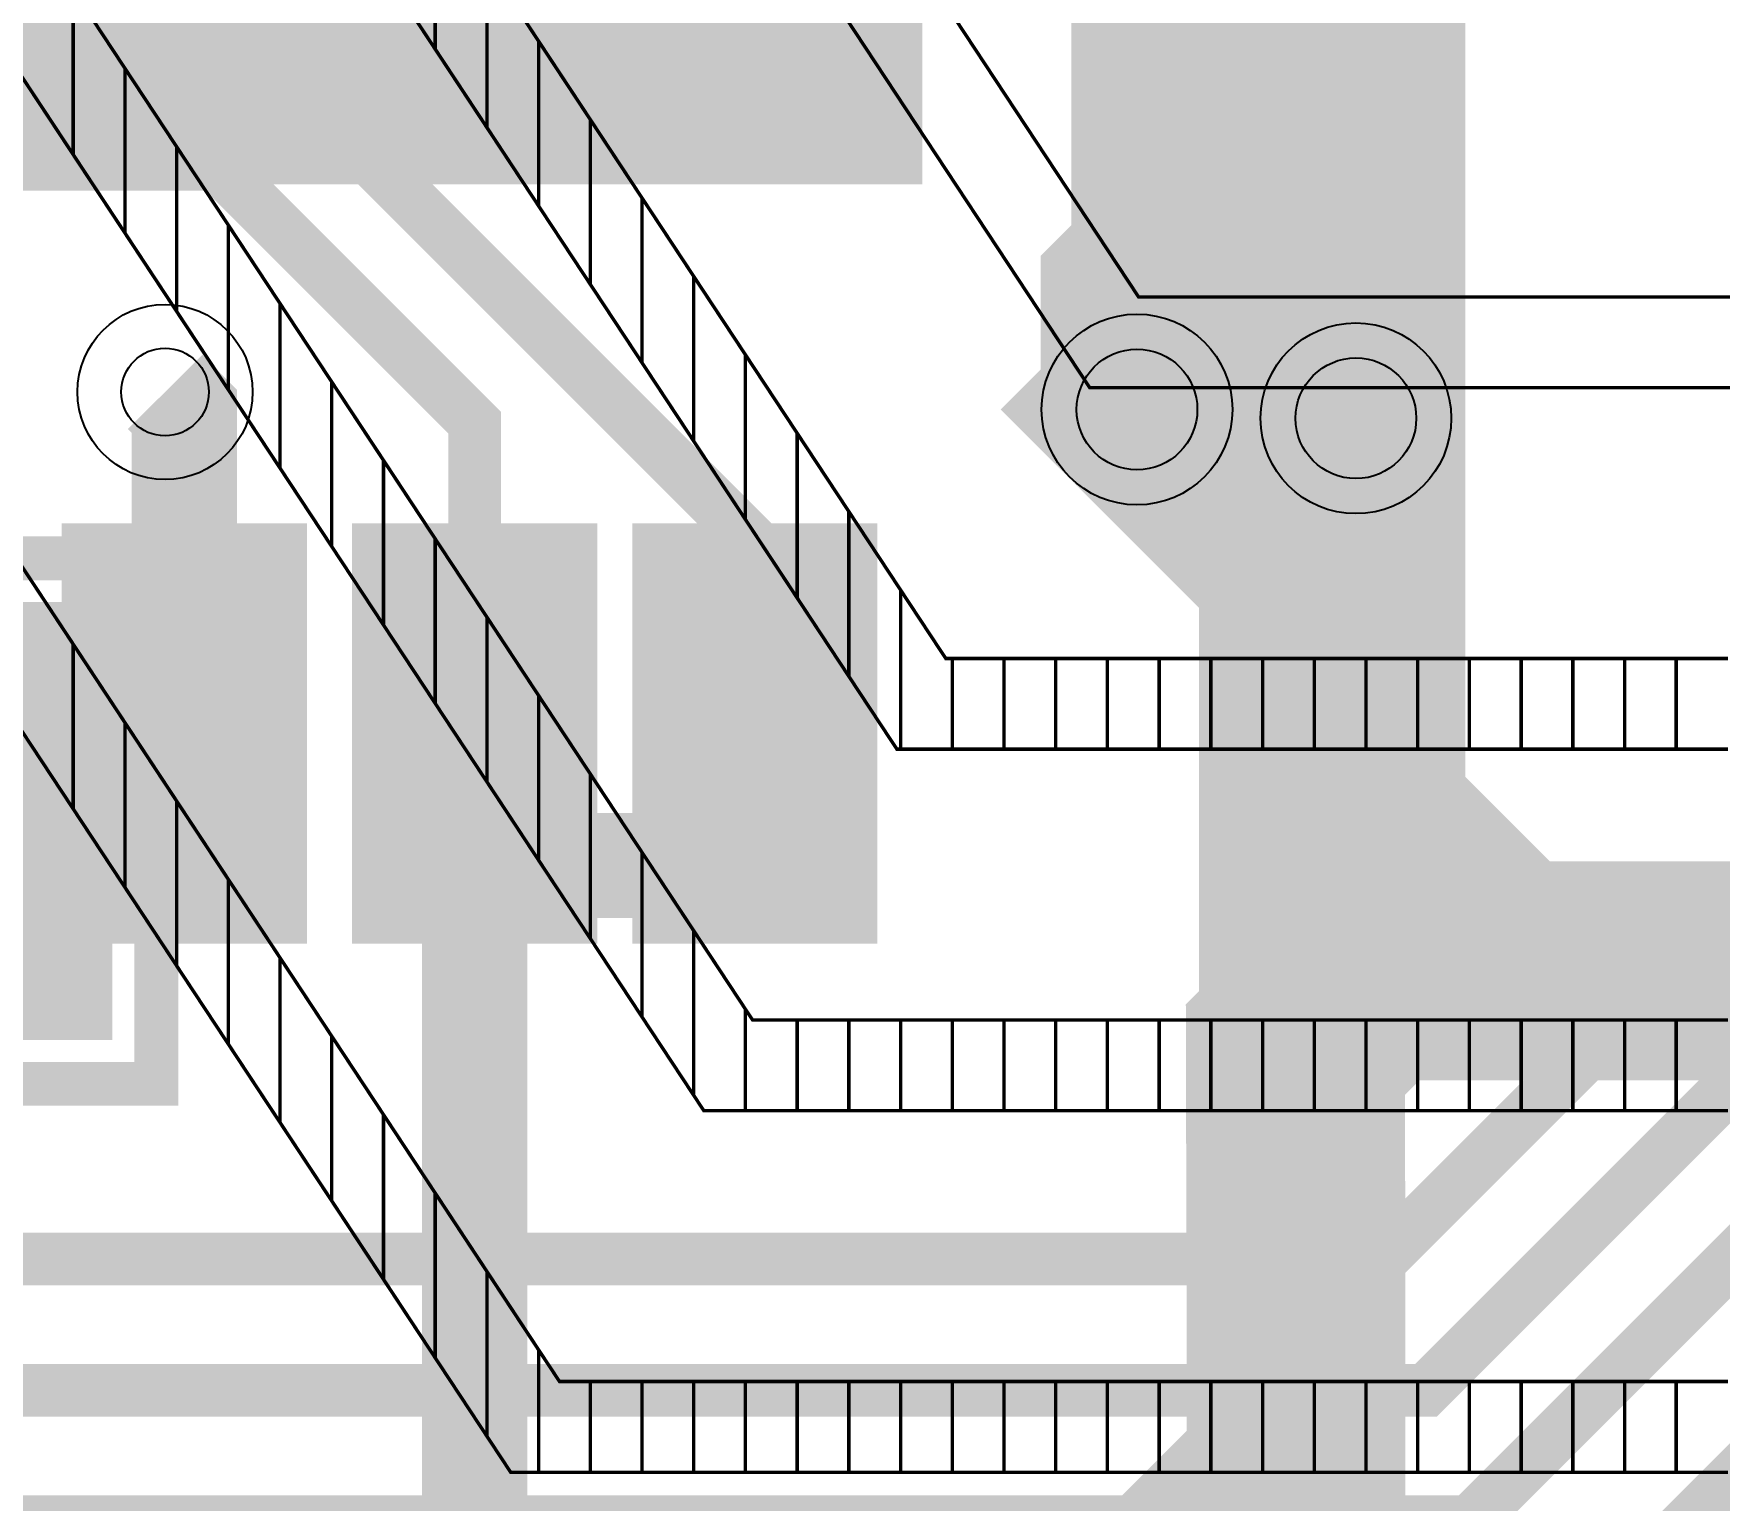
# Model space of a CAD drawing. Extents: x -57 to 2380, y -38 to 1737.
# Drawn here: x 666 to 858.5, y 222.4 to 389.9 of the extents above; entities that cross this region are included whole.
import ezdxf

# ---------------------------------------------------------------- set-up
doc = ezdxf.new("R2010")
doc.units = 9
for name, color, linetype, true_color in [('BottomLayer', 7, 'Continuous', 0x0000ff), ('BottomPasteMaskLayer', 7, 'Continuous', 0x800000), ('BottomSilkLayer', 7, 'Continuous', 0x808000), ('BottomSolderMaskLayer', 7, 'Continuous', 0xaa00ff), ('Document', 7, 'Continuous', 0xffffff), ('Hole', 7, 'Continuous', 0x222222), ('Multi-Layer', 7, 'Continuous', 0xc0c0c0), ('TopLayer', 7, 'Continuous', 0xff0000), ('TopSilkLayer', 7, 'Continuous', 0xffff00)]:
    doc.layers.add(name, color=color, linetype=linetype, true_color=true_color)

msp = doc.modelspace()

# ---------------------------------------------------------------- hatches: boundary and pattern name
at = {"layer": 'BottomLayer'}
msp.add_hatch(color=256, dxfattribs=at).paths.add_polyline_path([(670, 280), (630, 280), (630, 320), (670, 320)])
at = {"layer": 'BottomPasteMaskLayer'}
msp.add_hatch(color=256, dxfattribs=at).paths.add_polyline_path([(670, 280), (630, 280), (630, 320), (670, 320)])
at = {"layer": 'BottomSolderMaskLayer'}
msp.add_hatch(color=256, dxfattribs=at).paths.add_polyline_path([(671, 279), (629, 279), (629, 321), (671, 321)])
at = {"layer": 'Document'}
for points in [[(765, 375.2), (765, 475.2), (65, 475.2), (65, 375.2)], [(695.7, 287.5), (695.7, 332.5), (670.7, 332.5), (670.7, 287.5)], [(728.86, 287.5), (728.86, 332.5), (703.86, 332.5), (703.86, 287.5)], [(760.86, 287.5), (760.86, 332.5), (735.86, 332.5), (735.86, 287.5)], [(525, 275), (675, 275), (675, 325), (525, 325)]]:
    msp.add_hatch(color=256, dxfattribs=at).paths.add_polyline_path(points)
at = {"layer": 'TopLayer'}
for points in [[(690.93, 332.66), (691.2, 332.64), (691.47, 332.59), (691.74, 332.51), (691.99, 332.4), (692.22, 332.25), (692.44, 332.09), (692.63, 331.89), (692.8, 331.67), (692.94, 331.44), (693.06, 331.19), (693.14, 330.93), (693.19, 330.66), (693.2, 330.38), (693.2, 319.77), (693.19, 319.5), (693.14, 319.23), (693.06, 318.97), (692.94, 318.72), (692.8, 318.48), (692.63, 318.27), (692.44, 318.07), (692.22, 317.9), (691.99, 317.76), (691.74, 317.65), (691.47, 317.57), (691.2, 317.52), (690.93, 317.5), (675.48, 317.5), (675.2, 317.52), (674.93, 317.57), (674.67, 317.65), (674.42, 317.76), (674.19, 317.9), (673.97, 318.07), (673.78, 318.27), (673.61, 318.48), (673.46, 318.72), (673.35, 318.97), (673.27, 319.23), (673.22, 319.5), (673.2, 319.77), (673.2, 330.38), (673.22, 330.66), (673.27, 330.93), (673.35, 331.19), (673.46, 331.44), (673.61, 331.67), (673.78, 331.89), (673.97, 332.09), (674.19, 332.25), (674.42, 332.4), (674.67, 332.51), (674.93, 332.59), (675.2, 332.64), (675.48, 332.66)], [(724.09, 332.66), (724.36, 332.64), (724.63, 332.59), (724.89, 332.51), (725.14, 332.4), (725.38, 332.25), (725.59, 332.09), (725.79, 331.89), (725.96, 331.67), (726.1, 331.44), (726.21, 331.19), (726.29, 330.93), (726.34, 330.66), (726.36, 330.38), (726.36, 319.77), (726.34, 319.5), (726.29, 319.23), (726.21, 318.97), (726.1, 318.72), (725.96, 318.48), (725.79, 318.27), (725.59, 318.07), (725.38, 317.9), (725.14, 317.76), (724.89, 317.65), (724.63, 317.57), (724.36, 317.52), (724.09, 317.5), (708.63, 317.5), (708.36, 317.52), (708.09, 317.57), (707.83, 317.65), (707.58, 317.76), (707.34, 317.9), (707.13, 318.07), (706.93, 318.27), (706.76, 318.48), (706.62, 318.72), (706.51, 318.97), (706.43, 319.23), (706.38, 319.5), (706.36, 319.77), (706.36, 330.38), (706.38, 330.66), (706.43, 330.93), (706.51, 331.19), (706.62, 331.44), (706.76, 331.67), (706.93, 331.89), (707.13, 332.09), (707.34, 332.25), (707.58, 332.4), (707.83, 332.51), (708.09, 332.59), (708.36, 332.64), (708.63, 332.66)], [(756.09, 332.66), (756.36, 332.64), (756.63, 332.59), (756.89, 332.51), (757.14, 332.4), (757.38, 332.25), (757.59, 332.09), (757.79, 331.89), (757.96, 331.67), (758.1, 331.44), (758.21, 331.19), (758.29, 330.93), (758.34, 330.66), (758.36, 330.38), (758.36, 319.77), (758.34, 319.5), (758.29, 319.23), (758.21, 318.97), (758.1, 318.72), (757.96, 318.48), (757.79, 318.27), (757.59, 318.07), (757.38, 317.9), (757.14, 317.76), (756.89, 317.65), (756.63, 317.57), (756.36, 317.52), (756.09, 317.5), (740.63, 317.5), (740.36, 317.52), (740.09, 317.57), (739.83, 317.65), (739.58, 317.76), (739.34, 317.9), (739.13, 318.07), (738.93, 318.27), (738.76, 318.48), (738.62, 318.72), (738.51, 318.97), (738.43, 319.23), (738.38, 319.5), (738.36, 319.77), (738.36, 330.38), (738.38, 330.66), (738.43, 330.93), (738.51, 331.19), (738.62, 331.44), (738.76, 331.67), (738.93, 331.89), (739.13, 332.09), (739.34, 332.25), (739.58, 332.4), (739.83, 332.51), (740.09, 332.59), (740.36, 332.64), (740.63, 332.66)], [(690.93, 302.5), (691.2, 302.48), (691.47, 302.43), (691.74, 302.35), (691.99, 302.24), (692.22, 302.1), (692.44, 301.93), (692.63, 301.73), (692.8, 301.52), (692.94, 301.28), (693.06, 301.03), (693.14, 300.77), (693.19, 300.5), (693.2, 300.23), (693.2, 289.62), (693.19, 289.34), (693.14, 289.07), (693.06, 288.81), (692.94, 288.56), (692.8, 288.32), (692.63, 288.11), (692.44, 287.91), (692.22, 287.74), (691.99, 287.6), (691.74, 287.49), (691.47, 287.41), (691.2, 287.36), (690.93, 287.34), (675.48, 287.34), (675.2, 287.36), (674.93, 287.41), (674.67, 287.49), (674.42, 287.6), (674.19, 287.74), (673.97, 287.91), (673.78, 288.11), (673.61, 288.32), (673.46, 288.56), (673.35, 288.81), (673.27, 289.07), (673.22, 289.34), (673.2, 289.62), (673.2, 300.23), (673.22, 300.5), (673.27, 300.77), (673.35, 301.03), (673.46, 301.28), (673.61, 301.52), (673.78, 301.73), (673.97, 301.93), (674.19, 302.1), (674.42, 302.24), (674.67, 302.35), (674.93, 302.43), (675.2, 302.48), (675.48, 302.5)], [(724.09, 302.5), (724.36, 302.48), (724.63, 302.43), (724.89, 302.35), (725.14, 302.24), (725.38, 302.1), (725.59, 301.93), (725.79, 301.73), (725.96, 301.52), (726.1, 301.28), (726.21, 301.03), (726.29, 300.77), (726.34, 300.5), (726.36, 300.23), (726.36, 289.62), (726.34, 289.34), (726.29, 289.07), (726.21, 288.81), (726.1, 288.56), (725.96, 288.32), (725.79, 288.11), (725.59, 287.91), (725.38, 287.74), (725.14, 287.6), (724.89, 287.49), (724.63, 287.41), (724.36, 287.36), (724.09, 287.34), (708.63, 287.34), (708.36, 287.36), (708.09, 287.41), (707.83, 287.49), (707.58, 287.6), (707.34, 287.74), (707.13, 287.91), (706.93, 288.11), (706.76, 288.32), (706.62, 288.56), (706.51, 288.81), (706.43, 289.07), (706.38, 289.34), (706.36, 289.62), (706.36, 300.23), (706.38, 300.5), (706.43, 300.77), (706.51, 301.03), (706.62, 301.28), (706.76, 301.52), (706.93, 301.73), (707.13, 301.93), (707.34, 302.1), (707.58, 302.24), (707.83, 302.35), (708.09, 302.43), (708.36, 302.48), (708.63, 302.5)], [(756.09, 302.5), (756.36, 302.48), (756.63, 302.43), (756.89, 302.35), (757.14, 302.24), (757.38, 302.1), (757.59, 301.93), (757.79, 301.73), (757.96, 301.52), (758.1, 301.28), (758.21, 301.03), (758.29, 300.77), (758.34, 300.5), (758.36, 300.23), (758.36, 289.62), (758.34, 289.34), (758.29, 289.07), (758.21, 288.81), (758.1, 288.56), (757.96, 288.32), (757.79, 288.11), (757.59, 287.91), (757.38, 287.74), (757.14, 287.6), (756.89, 287.49), (756.63, 287.41), (756.36, 287.36), (756.09, 287.34), (740.63, 287.34), (740.36, 287.36), (740.09, 287.41), (739.83, 287.49), (739.58, 287.6), (739.34, 287.74), (739.13, 287.91), (738.93, 288.11), (738.76, 288.32), (738.62, 288.56), (738.51, 288.81), (738.43, 289.07), (738.38, 289.34), (738.36, 289.62), (738.36, 300.23), (738.38, 300.5), (738.43, 300.77), (738.51, 301.03), (738.62, 301.28), (738.76, 301.52), (738.93, 301.73), (739.13, 301.93), (739.34, 302.1), (739.58, 302.24), (739.83, 302.35), (740.09, 302.43), (740.36, 302.48), (740.63, 302.5)]]:
    msp.add_hatch(color=256, dxfattribs=at).paths.add_polyline_path(points)

# ---------------------------------------------------------------- linework, layer by layer
at = {"layer": 'BottomLayer'}
for points, const_width in [([(85, 891.61), (140, 836.61), (140, 615), (173.5, 581.5), (173.5, 396.5), (190, 380), (220, 380), (365, 235), (825, 235), (997, 407), (1835, 407), (1905, 477), (1905, 855.87), (2031, 981.87), (2031.87, 981.87), (2040, 990)], 6), ([(85, 791.61), (125, 751.61), (125, 610), (160, 575), (160, 390), (185, 365), (215, 365), (360, 220), (830, 220), (1000, 390), (1845, 390), (1923, 468), (1923, 828), (2040, 945)], 6), ([(854, 491.89), (842, 491.89), (806.11, 456), (797, 456), (797, 366), (817, 346), (817, 463), (815, 465), (815, 489), (815, 510.59), (815.5, 511.09), (815.5, 532), (815.5, 546)], 25), ([(1259.84, 346.46), (1168.38, 255), (890, 255), (840, 205), (355, 205), (210, 350), (175, 350), (115, 410), (115, 425.2), (115, 536.61)], 6), ([(1815, 430), (1805, 420), (990, 420), (820, 250), (370, 250), (215, 405), (215, 425.2), (215, 536.61)], 6), ([(797, 365), (797, 366)], 25), ([(797, 365), (792, 360), (792, 347)], 22)]:
    msp.add_lwpolyline(points, dxfattribs=dict(at, const_width=const_width))
at = {"layer": 'BottomSilkLayer', "const_width": 5}
msp.add_lwpolyline([(520, 270), (680, 270), (680, 330), (520, 330), (520, 270)], close=True, dxfattribs=at)
at = {"layer": 'Document', "const_width": 0.39}
for points in [[(401.89, 1309.51), (593.49, 1019.54), (782.99, 1309.51), (1045.88, 1309.51), (727.92, 830.6), (1045.63, 349.48), (786.61, 349.48), (593.91, 641.68), (403.25, 349.48), (142.92, 349.48), (460.55, 830.49), (139.94, 1309.51), (401.89, 1309.51)], [(162.17, 359.84), (397.64, 359.84), (593.86, 660.56), (792.19, 359.84), (1026.38, 359.84), (715.5, 830.62), (1026.58, 1299.15), (788.59, 1299.15), (593.54, 1000.69), (396.32, 1299.15), (159.33, 1299.15), (472.99, 830.53), (162.17, 359.84)]]:
    msp.add_lwpolyline(points, close=True, dxfattribs=at)
for points in [[(420.17, 318.57), (594.22, 585.32), (770.16, 318.57)], [(764.58, 308.21), (594.26, 566.44)], [(442.69, 277.28), (594.57, 510.06), (748.1, 277.28)], [(742.53, 266.93), (594.62, 491.18), (448.3, 266.93)], [(859.49, 318.57), (853.58, 318.57), (847.68, 318.57), (841.77, 318.57), (835.87, 318.57), (829.96, 318.57), (824.06, 318.57), (818.15, 318.57), (812.24, 318.57), (806.34, 318.57), (800.43, 318.57), (794.53, 318.57), (788.62, 318.57), (782.72, 318.57), (776.81, 318.57), (770.91, 318.57), (770.16, 318.57), (741.38, 362.2), (735.47, 371.16), (723.66, 389.06), (717.76, 398.02), (700.04, 424.88), (682.32, 451.74), (664.61, 478.6)], [(465.22, 236), (594.93, 434.8), (726.05, 236)], [(720.47, 225.64), (594.98, 415.92), (470.83, 225.64)], [(694.13, 415.02), (717.76, 379.21), (723.66, 370.25), (753.19, 325.49), (759.09, 316.53), (764.58, 308.21), (765, 308.21), (770.91, 308.21), (776.81, 308.21), (782.72, 308.21), (788.62, 308.21), (794.53, 308.21), (800.43, 308.21), (806.34, 308.21), (812.24, 308.21), (818.15, 308.21), (824.06, 308.21), (829.96, 308.21), (835.87, 308.21), (841.77, 308.21), (847.68, 308.21), (853.58, 308.21), (859.49, 308.21)], [(646.89, 411.93), (670.51, 376.11), (688.23, 349.25), (705.95, 322.39), (723.66, 295.53), (729.57, 286.58), (742.53, 266.93), (747.28, 266.93), (753.19, 266.93), (759.09, 266.93), (765, 266.93), (770.91, 266.93), (776.81, 266.93), (782.72, 266.93), (788.62, 266.93), (794.53, 266.93), (800.43, 266.93), (806.34, 266.93), (812.24, 266.93), (818.15, 266.93), (824.06, 266.93), (829.96, 266.93), (835.87, 266.93), (841.77, 266.93), (847.68, 266.93), (853.58, 266.93), (859.49, 266.93)], [(711.85, 388.16), (711.85, 406.97)], [(717.76, 379.21), (717.76, 398.02)], [(859.49, 277.28), (853.58, 277.28), (847.68, 277.28), (841.77, 277.28), (835.87, 277.28), (829.96, 277.28), (824.06, 277.28), (818.15, 277.28), (812.24, 277.28), (806.34, 277.28), (800.43, 277.28), (794.53, 277.28), (788.62, 277.28), (782.72, 277.28), (776.81, 277.28), (770.91, 277.28), (765, 277.28), (759.09, 277.28), (753.19, 277.28), (748.1, 277.28), (747.28, 278.52), (741.38, 287.48), (735.47, 296.43), (729.57, 305.38), (723.66, 314.34), (717.76, 323.29), (711.85, 332.24), (705.95, 341.2), (700.04, 350.15), (694.13, 359.11), (688.23, 368.06), (670.51, 394.92)], [(670.51, 376.11), (670.51, 394.92)], [(723.66, 370.25), (723.66, 389.06)], [(676.42, 367.16), (676.42, 385.97)], [(729.57, 361.3), (729.57, 380.11)], [(682.32, 358.21), (682.32, 377.01)], [(735.47, 352.35), (735.47, 371.16)], [(688.23, 349.25), (688.23, 368.06)], [(741.38, 343.39), (741.38, 362.2)], [(694.13, 340.3), (694.13, 359.11)], [(747.28, 334.44), (747.28, 353.25)], [(700.04, 331.35), (700.04, 350.15)], [(753.19, 325.49), (753.19, 344.29)], [(705.95, 322.39), (705.95, 341.2)], [(859.49, 236), (853.58, 236), (847.68, 236), (841.77, 236), (835.87, 236), (829.96, 236), (824.06, 236), (818.15, 236), (812.24, 236), (806.34, 236), (800.43, 236), (794.53, 236), (788.62, 236), (782.72, 236), (776.81, 236), (770.91, 236), (765, 236), (759.09, 236), (753.19, 236), (747.28, 236), (741.38, 236), (735.47, 236), (729.57, 236), (726.05, 236), (723.66, 239.61), (705.95, 266.47), (700.04, 275.43), (682.32, 302.29), (676.42, 311.24), (658.7, 338.1)], [(759.09, 316.53), (759.09, 335.34)], [(711.85, 313.44), (711.85, 332.24)], [(765, 308.21), (765, 326.39)], [(717.76, 304.48), (717.76, 323.29)], [(670.51, 301.39), (670.51, 320.2)], [(770.91, 308.21), (770.91, 318.57)], [(776.81, 308.21), (776.81, 318.57)], [(782.72, 308.21), (782.72, 318.57)], [(788.62, 308.21), (788.62, 318.57)], [(794.53, 308.21), (794.53, 318.57)], [(800.43, 308.21), (800.43, 318.57)], [(806.34, 308.21), (806.34, 318.57)], [(812.24, 308.21), (812.24, 318.57)], [(818.15, 308.21), (818.15, 318.57)], [(824.06, 308.21), (824.06, 318.57)], [(829.96, 308.21), (829.96, 318.57)], [(835.87, 308.21), (835.87, 318.57)], [(841.77, 308.21), (841.77, 318.57)], [(847.68, 308.21), (847.68, 318.57)], [(853.58, 308.21), (853.58, 318.57)], [(723.66, 295.53), (723.66, 314.34)], [(664.61, 310.34), (682.32, 283.48), (688.23, 274.53), (705.95, 247.67), (711.85, 238.71), (720.47, 225.64), (723.66, 225.64), (729.57, 225.64), (735.47, 225.64), (741.38, 225.64), (747.28, 225.64), (753.19, 225.64), (759.09, 225.64), (765, 225.64), (770.91, 225.64), (776.81, 225.64), (782.72, 225.64), (788.62, 225.64), (794.53, 225.64), (800.43, 225.64), (806.34, 225.64), (812.24, 225.64), (818.15, 225.64), (824.06, 225.64), (829.96, 225.64), (835.87, 225.64), (841.77, 225.64), (847.68, 225.64), (853.58, 225.64), (859.49, 225.64)], [(676.42, 292.43), (676.42, 311.24)], [(729.57, 286.58), (729.57, 305.38)], [(682.32, 283.48), (682.32, 302.29)], [(735.47, 277.62), (735.47, 296.43)], [(688.23, 274.53), (688.23, 293.33)], [(741.38, 268.67), (741.38, 287.48)], [(694.13, 265.57), (694.13, 284.38)], [(747.28, 266.93), (747.28, 278.52)], [(753.19, 266.93), (753.19, 277.28)], [(759.09, 266.93), (759.09, 277.28)], [(765, 266.93), (765, 277.28)], [(770.91, 266.93), (770.91, 277.28)], [(776.81, 266.93), (776.81, 277.28)], [(782.72, 266.93), (782.72, 277.28)], [(788.62, 266.93), (788.62, 277.28)], [(794.53, 266.93), (794.53, 277.28)], [(800.43, 266.93), (800.43, 277.28)], [(806.34, 266.93), (806.34, 277.28)], [(812.24, 266.93), (812.24, 277.28)], [(818.15, 266.93), (818.15, 277.28)], [(824.06, 266.93), (824.06, 277.28)], [(829.96, 266.93), (829.96, 277.28)], [(835.87, 266.93), (835.87, 277.28)], [(841.77, 266.93), (841.77, 277.28)], [(847.68, 266.93), (847.68, 277.28)], [(853.58, 266.93), (853.58, 277.28)], [(700.04, 256.62), (700.04, 275.43)], [(705.95, 247.67), (705.95, 266.47)], [(711.85, 238.71), (711.85, 257.52)], [(717.76, 229.76), (717.76, 248.57)], [(723.66, 225.64), (723.66, 239.61)], [(729.57, 225.64), (729.57, 236)], [(735.47, 225.64), (735.47, 236)], [(741.38, 225.64), (741.38, 236)], [(747.28, 225.64), (747.28, 236)], [(753.19, 225.64), (753.19, 236)], [(759.09, 225.64), (759.09, 236)], [(765, 225.64), (765, 236)], [(770.91, 225.64), (770.91, 236)], [(776.81, 225.64), (776.81, 236)], [(782.72, 225.64), (782.72, 236)], [(788.62, 225.64), (788.62, 236)], [(794.53, 225.64), (794.53, 236)], [(800.43, 225.64), (800.43, 236)], [(806.34, 225.64), (806.34, 236)], [(812.24, 225.64), (812.24, 236)], [(818.15, 225.64), (818.15, 236)], [(824.06, 225.64), (824.06, 236)], [(829.96, 225.64), (829.96, 236)], [(835.87, 225.64), (835.87, 236)], [(841.77, 225.64), (841.77, 236)], [(847.68, 225.64), (847.68, 236)], [(853.58, 225.64), (853.58, 236)]]:
    msp.add_lwpolyline(points, dxfattribs=at)
at = {"layer": 'Hole'}
for centre, radius in [((681, 349), 5), ((792, 347), 6.89), ((817, 346), 6.89)]:
    msp.add_circle(centre, radius, dxfattribs=at)
at = {"layer": 'Multi-Layer'}
for centre, radius in [((681, 349), 10), ((792, 347), 10.89), ((817, 346), 10.89)]:
    msp.add_circle(centre, radius, dxfattribs=at)
at = {"layer": 'TopLayer'}
for points, const_width in [([(1406.02, 1405), (1196.91, 1405), (1141.45, 1349.55), (1141.45, 1303.54), (1123.95, 1286.04), (1068.29, 1286.04), (1023.62, 1330.71), (1020.71, 1330.71), (902, 1212), (902, 847), (865, 810), (865, 578.03), (846.41, 559.44), (769.44, 559.44), (746.77, 582.11), (660.49, 582.11), (615, 536.61), (615, 425.2), (650, 390.2), (689.8, 390.2), (748.36, 331.64), (748.36, 325.08)], 6), ([(515, 537), (515, 536.61), (515, 425.2), (565.2, 375), (686.87, 375), (716.36, 345.51), (716.36, 325.08)], 6), ([(1355, 340), (1345, 340), (1288, 283), (1165.82, 283), (1102.36, 346.46), (1038.81, 282.91), (847, 282.91), (819.09, 282.91), (815, 282.91), (815, 285), (815, 304)], 25), ([(815, 285), (815, 324), (810.09, 328.91), (792, 347), (793, 348), (815, 348), (817, 346)], 22), ([(817, 346), (817, 302)], 25), ([(681, 349), (683.2, 346.79), (683.2, 325.08)], 12), ([(810.09, 273.91), (810.09, 328.91)], 22), ([(343.94, 302.72), (343.94, 301.06), (525, 120), (735, 120), (754.82, 139.82), (754.82, 177.44), (762.44, 177.44), (775, 190), (777.5, 192.5), (810.16, 225.16), (810.16, 245), (810.09, 273.91), (819.09, 282.91)], 25), ([(817, 302), (836.09, 282.91), (847, 282.91)], 22), ([(815, 304), (817, 302)], 12), ([(754.82, 177.44), (747.56, 177.44), (716.36, 208.64), (716.36, 294.92), (748.36, 294.92)], 12), ([(683.2, 294.92), (682.2, 295.98), (650.2, 294.92), (606.12, 295.98), (592.7, 282.56)], 6)]:
    msp.add_lwpolyline(points, dxfattribs=dict(at, const_width=const_width))
at = {"layer": 'TopSilkLayer'}
for points, const_width in [([(65, 375.2), (65, 475.2), (765, 475.2), (765, 375.2), (65, 375.2)], 5), ([(670.7, 287.5), (670.7, 332.5), (695.7, 332.5), (695.7, 287.5), (670.7, 287.5)], 3), ([(703.86, 287.5), (703.86, 332.5), (728.86, 332.5), (728.86, 287.5), (703.86, 287.5)], 3), ([(735.86, 287.5), (735.86, 332.5), (760.86, 332.5), (760.86, 287.5), (735.86, 287.5)], 3)]:
    msp.add_lwpolyline(points, close=True, dxfattribs=dict(at, const_width=const_width))

doc.saveas('drawing.dxf')
